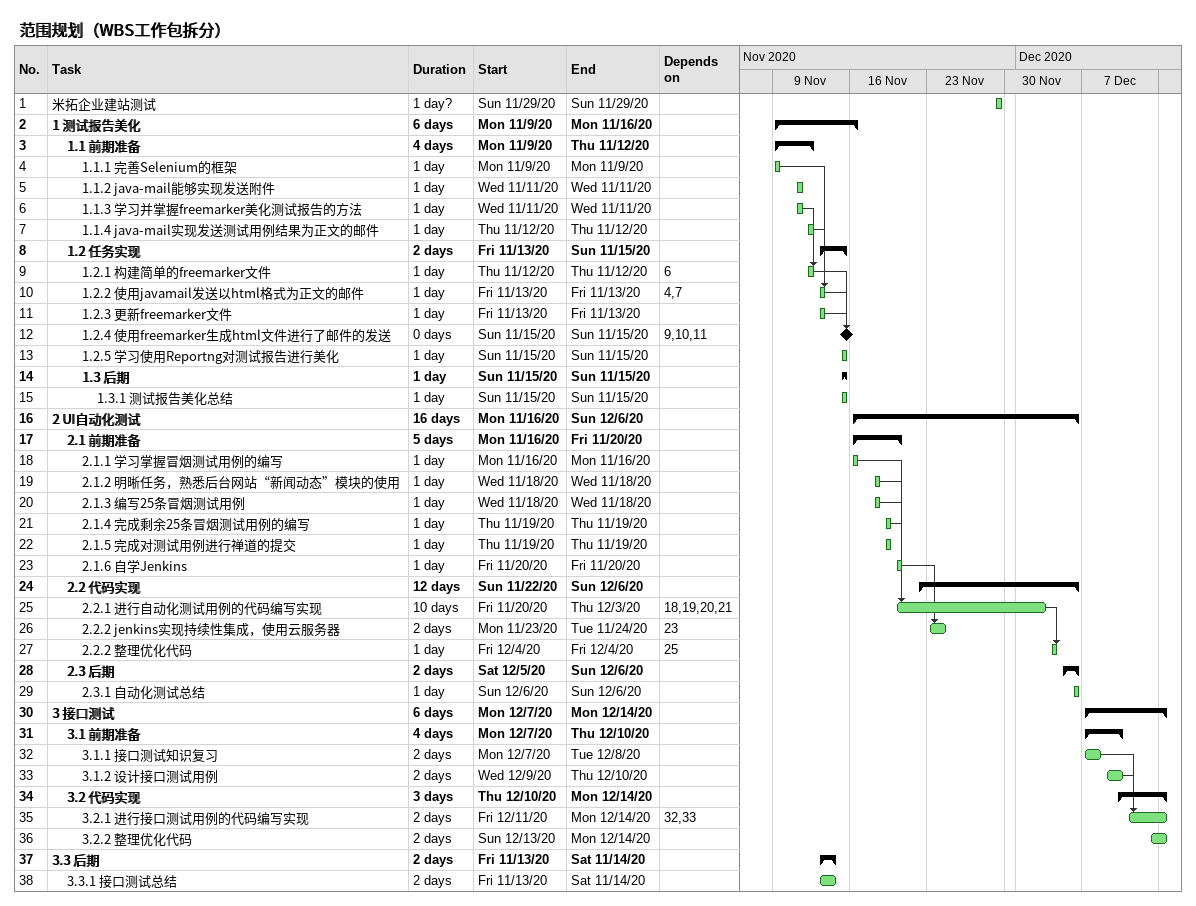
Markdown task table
范围规划（WBS工作包拆分）

| ID | Level | Task | Duration | Start | Finish | Predecessors |
|---|---|---|---|---|---|---|
| 1 | 1 | 米拓企业建站测试 | 1d? | 2020-11-29 | 2020-11-29 |  |
| 2 | 1 | **1 测试报告美化** | 6d | 2020-11-09 | 2020-11-16 |  |
| 3 | 2 | **1.1 前期准备** | 4d | 2020-11-09 | 2020-11-12 |  |
| 4 | 3 | 1.1.1 完善Selenium的框架 | 1d | 2020-11-09 | 2020-11-09 |  |
| 5 | 3 | 1.1.2 java-mail能够实现发送附件 | 1d | 2020-11-11 | 2020-11-11 |  |
| 6 | 3 | 1.1.3 学习并掌握freemarker美化测试报告的方法 | 1d | 2020-11-11 | 2020-11-11 |  |
| 7 | 3 | 1.1.4 java-mail实现发送测试用例结果为正文的邮件 | 1d | 2020-11-12 | 2020-11-12 |  |
| 8 | 2 | **1.2 任务实现** | 2d | 2020-11-13 | 2020-11-15 |  |
| 9 | 3 | 1.2.1 构建简单的freemarker文件 | 1d | 2020-11-12 | 2020-11-12 | 6 |
| 10 | 3 | 1.2.2 使用javamail发送以html格式为正文的邮件 | 1d | 2020-11-13 | 2020-11-13 | 4, 7 |
| 11 | 3 | 1.2.3 更新freemarker文件 | 1d | 2020-11-13 | 2020-11-13 |  |
| 12 | 3 | 1.2.4 使用freemarker生成html文件进行了邮件的发送 | 0d | 2020-11-15 | 2020-11-15 | 9, 10, 11 |
| 13 | 3 | 1.2.5 学习使用Reportng对测试报告进行美化 | 1d | 2020-11-15 | 2020-11-15 |  |
| 14 | 3 | **1.3 后期** | 1d | 2020-11-15 | 2020-11-15 |  |
| 15 | 4 | 1.3.1 测试报告美化总结 | 1d | 2020-11-15 | 2020-11-15 |  |
| 16 | 1 | **2 UI自动化测试** | 16d | 2020-11-16 | 2020-12-06 |  |
| 17 | 2 | **2.1 前期准备** | 5d | 2020-11-16 | 2020-11-20 |  |
| 18 | 3 | 2.1.1 学习掌握冒烟测试用例的编写 | 1d | 2020-11-16 | 2020-11-16 |  |
| 19 | 3 | 2.1.2 明晰任务，熟悉后台网站“新闻动态”模块的使用 | 1d | 2020-11-18 | 2020-11-18 |  |
| 20 | 3 | 2.1.3 编写25条冒烟测试用例 | 1d | 2020-11-18 | 2020-11-18 |  |
| 21 | 3 | 2.1.4 完成剩余25条冒烟测试用例的编写 | 1d | 2020-11-19 | 2020-11-19 |  |
| 22 | 3 | 2.1.5 完成对测试用例进行禅道的提交 | 1d | 2020-11-19 | 2020-11-19 |  |
| 23 | 3 | 2.1.6 自学Jenkins | 1d | 2020-11-20 | 2020-11-20 |  |
| 24 | 2 | **2.2 代码实现** | 12d | 2020-11-22 | 2020-12-06 |  |
| 25 | 3 | 2.2.1 进行自动化测试用例的代码编写实现 | 10d | 2020-11-20 | 2020-12-03 | 18, 19, 20, 21 |
| 26 | 3 | 2.2.2 jenkins实现持续性集成，使用云服务器 | 2d | 2020-11-23 | 2020-11-24 | 23 |
| 27 | 3 | 2.2.2 整理优化代码 | 1d | 2020-12-04 | 2020-12-04 | 25 |
| 28 | 2 | **2.3 后期** | 2d | 2020-12-05 | 2020-12-06 |  |
| 29 | 3 | 2.3.1 自动化测试总结 | 1d | 2020-12-06 | 2020-12-06 |  |
| 30 | 1 | **3 接口测试** | 6d | 2020-12-07 | 2020-12-14 |  |
| 31 | 2 | **3.1 前期准备** | 4d | 2020-12-07 | 2020-12-10 |  |
| 32 | 3 | 3.1.1 接口测试知识复习 | 2d | 2020-12-07 | 2020-12-08 |  |
| 33 | 3 | 3.1.2 设计接口测试用例 | 2d | 2020-12-09 | 2020-12-10 |  |
| 34 | 2 | **3.2 代码实现** | 3d | 2020-12-10 | 2020-12-14 |  |
| 35 | 3 | 3.2.1 进行接口测试用例的代码编写实现 | 2d | 2020-12-11 | 2020-12-14 | 32, 33 |
| 36 | 3 | 3.2.2 整理优化代码 | 2d | 2020-12-13 | 2020-12-14 |  |
| 37 | 1 | **3.3 后期** | 2d | 2020-11-13 | 2020-11-14 |  |
| 38 | 2 | 3.3.1 接口测试总结 | 2d | 2020-11-13 | 2020-11-14 |  |
